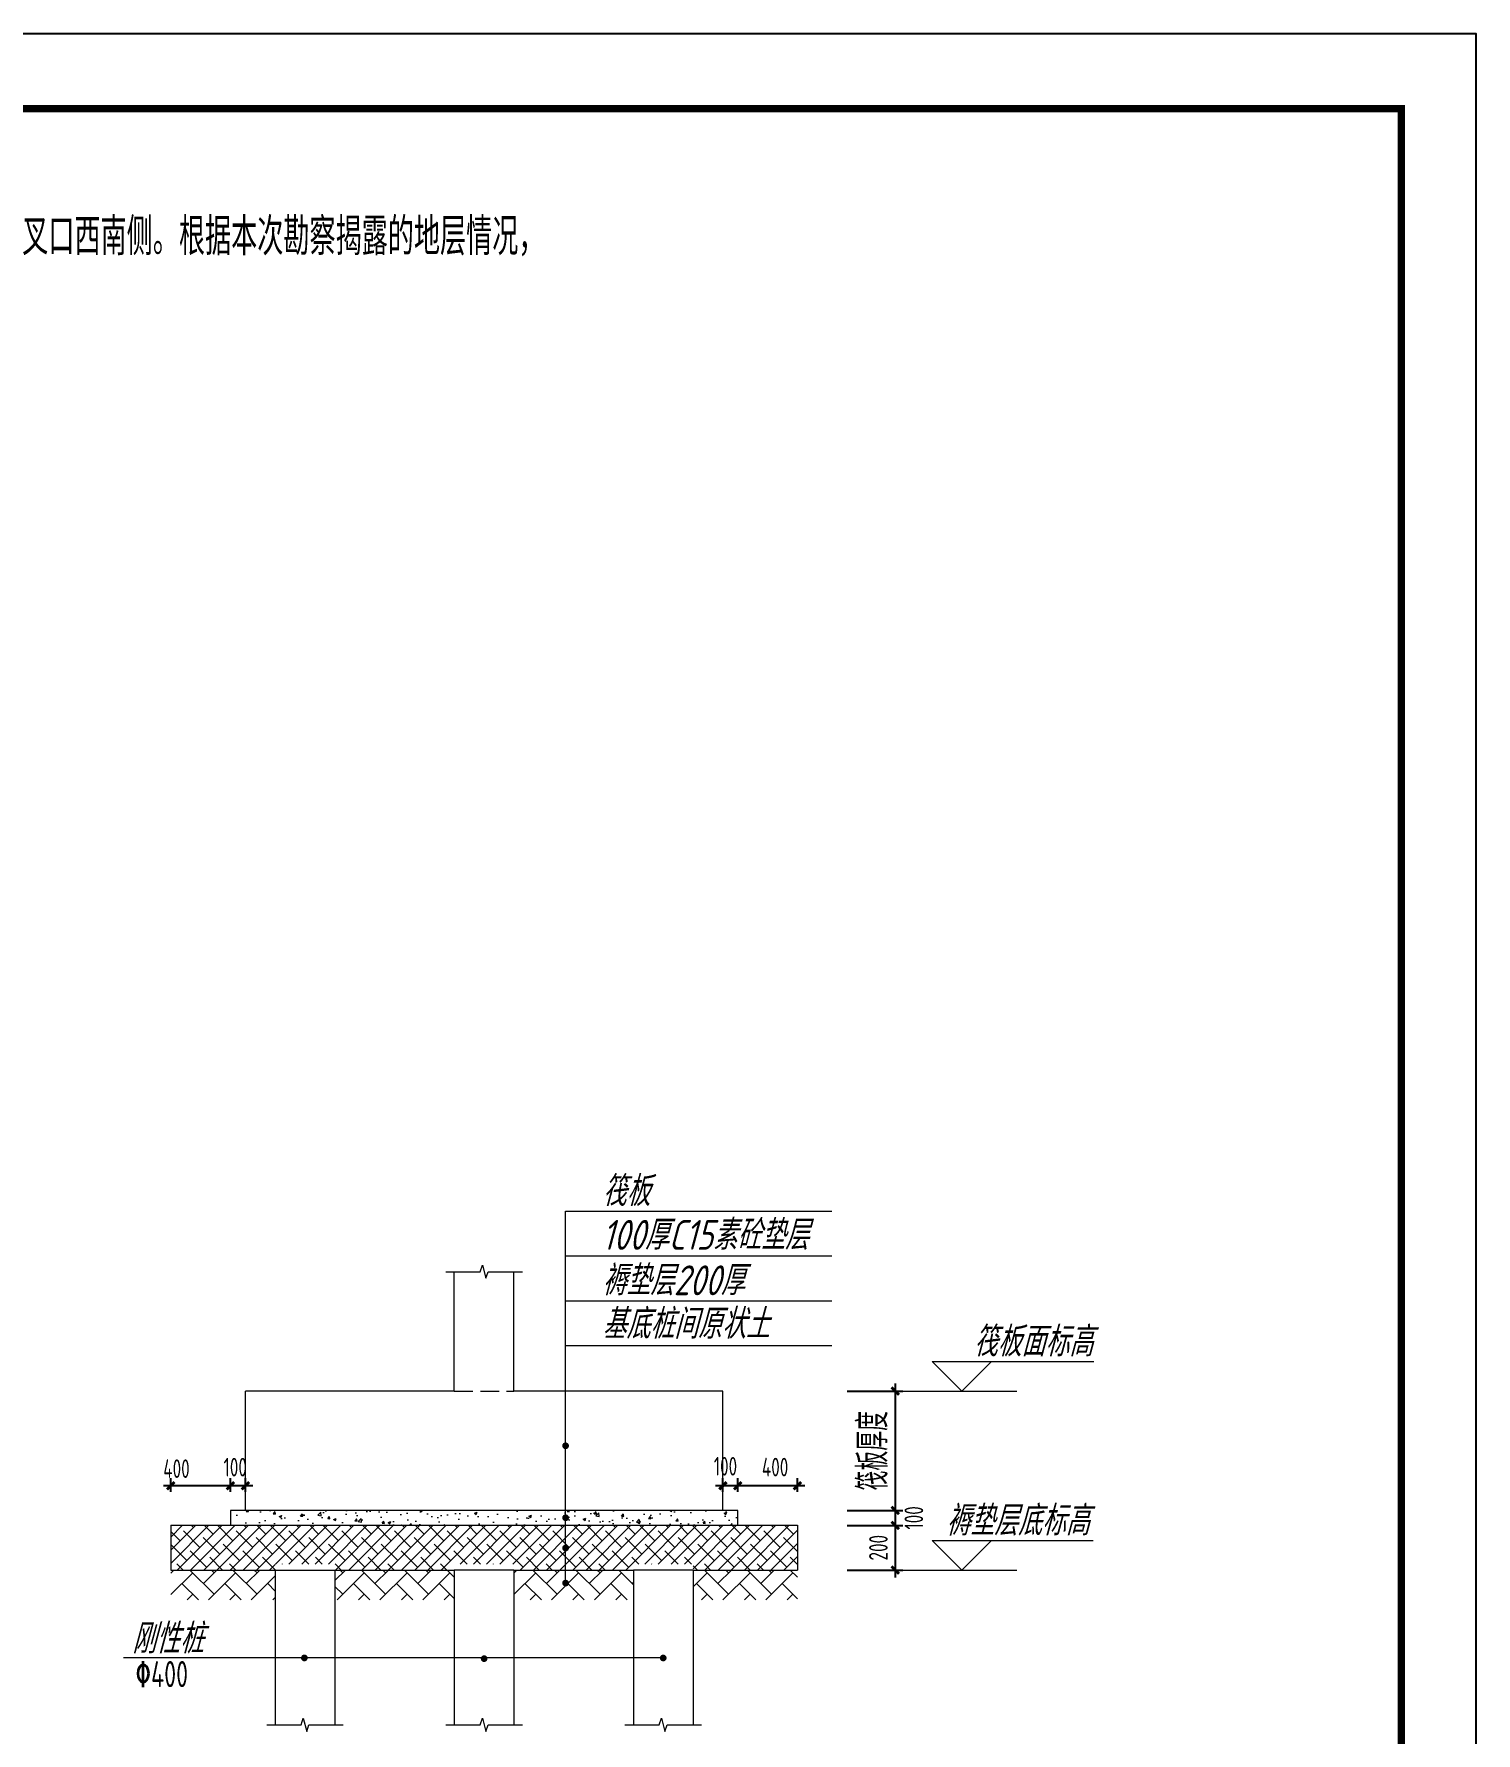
# Model space of a CAD drawing. Extents: x 5874492 to 7194610, y -939842 to -279257.
# Drawn here: x 6133287 to 6152616, y -626970 to -604191 of the extents above; entities that cross this region are included whole.
import ezdxf
from ezdxf.enums import TextEntityAlignment as Align

# ---------------------------------------------------------------- set-up
doc = ezdxf.new("R2010")
doc.units = 0
doc.header["$LTSCALE"] = 1000
doc.linetypes.add('DASH', pattern=[0.35, 0.25, -0.1])
for name, color, linetype, lineweight in [('S-基础-BASE-CON', 2, 'Continuous', 20), ('S-基础-DIM', 3, 'Continuous', 20), ('S-基础-HATCH', 251, 'Continuous', 20), ('S-板-BEAM-CON', 2, 'Continuous', 20), ('S-通用-TEXT', 7, 'Continuous', 20), ('S-通用-THIN', 7, 'Continuous', 20)]:
    doc.layers.add(name, color=color, linetype=linetype, lineweight=lineweight)
doc.layers.add('Y-云图图框', color=7, linetype='Continuous')
doc.styles.add('_YT_Name', font='', dxfattribs={"width": 0.8})
doc.styles.add('_YT_Sign_Text', font='ros.shx', dxfattribs={"width": 0.8, "bigfont": 'hztxt.shx'})
doc.styles.get("Standard").update_dxf_attribs({"font": 'gbenor.shx', "bigfont": 'gbcbig.shx'})
doc.styles.add('TSSD', font='Tssdeng.shx', dxfattribs={"width": 0.7, "bigfont": 'hztxt.shx'})
doc.styles.add('TSSD_Dimension', font='tssdeng.shx', dxfattribs={"width": 0.7, "bigfont": 'tssdchn.shx'})
doc.styles.add('TSSD_NORM', font='tssdeng.shx', dxfattribs={"width": 0.7, "bigfont": 'tssdchn.shx'})
doc.styles.add('TSSD_Rein', font='tssdeng.shx', dxfattribs={"width": 0.7, "bigfont": 'hztxt.shx'})
doc.styles.get('_YT_Name').set_extended_font_data('SimHei')
doc.dimstyles.new('TSSD_50_100', dxfattribs={"dimtxt": 250, "dimasz": 100, "dimexe": 100, "dimexo": 250, "dimgap": 100, "dimtad": 1, "dimdec": 0, "dimlfac": 0.5, "dimzin": 0, "dimdsep": 46, "dimtxsty": 'TSSD_Dimension', "dimblk": 'ARCHTICK', "dimcen": 0, "dimdle": 100, "dimclrt": 7, "dimadec": 0, "dimazin": 0, "dimtfac": 1, "dimtdec": 0, "dimtix": 1, "dimtmove": 2, "dimatfit": 3, "dimfxl": 0, "dimtolj": 1, "dimtzin": 0, "dimarcsym": 0})
pattern_1 = [(45, (5887846.46, -568641.85), (3e-14, 287.3682), [609.6, -203.2]), (135, (5887990.14, -568498.16), (3e-14, 287.3682), [609.6, -203.2])]

# ---------------------------------------------------------------- blocks, each defined once
blk = doc.blocks.new('_ArchTick')
at = {"color": 0, "linetype": 'ByBlock', "const_width": 0.4}
blk.add_lwpolyline([(-0.5, -0.5), (0.5, 0.5)], dxfattribs=at)
blk = doc.blocks.new('*D489')
at = {"layer": 'Defpoints', "color": 0, "transparency": 16777216}
for p in [(6135121, -623655), (6135121, -623986), (6135921, -623986)]:
    blk.add_point(p, dxfattribs=at)
at = {"layer": 'S-基础-DIM', "color": 0, "lineweight": -2, "transparency": 16777216}
for p, q in [((6136021, -623655), (6135021, -623655)), ((6135121, -623736), (6135121, -623555)), ((6135921, -623736), (6135921, -623555))]:
    blk.add_line(p, q, dxfattribs=at)
at = {"layer": 'S-基础-DIM', "color": 0, "lineweight": -2, "transparency": 16777216, "xscale": 100, "yscale": 100, "zscale": 100, "rotation": 180}
blk.add_blockref('_ArchTick', (6135121, -623655), dxfattribs=at)
at = {"layer": 'S-基础-DIM', "color": 0, "lineweight": -2, "transparency": 16777216, "xscale": 100, "yscale": 100, "zscale": 100}
blk.add_blockref('_ArchTick', (6135921, -623655), dxfattribs=at)
at = {"layer": 'S-基础-DIM', "color": 7, "transparency": 16777216, "insert": (6135197, -623426), "char_height": 250, "attachment_point": 5, "style": 'TSSD_Dimension'}
blk.add_mtext('\\A1;400', dxfattribs=at)
blk = doc.blocks.new('*D490')
at = {"layer": 'Defpoints', "color": 0, "transparency": 16777216}
for p in [(6143935, -624186), (6143935, -624786), (6144831, -624786)]:
    blk.add_point(p, dxfattribs=at)
at = {"layer": 'S-基础-DIM', "color": 0, "lineweight": -2, "transparency": 16777216}
for p, q in [((6144831, -624086), (6144831, -624886)), ((6144185, -624186), (6144931, -624186)), ((6144185, -624786), (6144931, -624786))]:
    blk.add_line(p, q, dxfattribs=at)
at = {"layer": 'S-基础-DIM', "color": 0, "lineweight": -2, "transparency": 16777216, "xscale": 100, "yscale": 100, "zscale": 100}
for p, rotation in [((6144831, -624186), 90), ((6144831, -624786), 270)]:
    blk.add_blockref('_ArchTick', p, dxfattribs=dict(at, rotation=rotation))
at = {"layer": 'S-基础-DIM', "color": 7, "transparency": 16777216, "insert": (6144606, -624486), "char_height": 250, "attachment_point": 5, "rotation": 90, "style": 'TSSD_Dimension'}
blk.add_mtext('\\A1;200 ', dxfattribs=at)
blk = doc.blocks.new('*D491')
at = {"layer": 'Defpoints', "color": 0, "transparency": 16777216}
for p in [(6143935, -623986), (6143935, -624186), (6144831, -624186)]:
    blk.add_point(p, dxfattribs=at)
at = {"layer": 'S-基础-DIM', "color": 0, "lineweight": -2, "transparency": 16777216}
for p, q in [((6144831, -623886), (6144831, -624286)), ((6144185, -623986), (6144931, -623986)), ((6144185, -624186), (6144931, -624186))]:
    blk.add_line(p, q, dxfattribs=at)
at = {"layer": 'S-基础-DIM', "color": 0, "lineweight": -2, "transparency": 16777216, "xscale": 100, "yscale": 100, "zscale": 100}
for p, rotation in [((6144831, -623986), 90), ((6144831, -624186), 270)]:
    blk.add_blockref('_ArchTick', p, dxfattribs=dict(at, rotation=rotation))
at = {"layer": 'S-基础-DIM', "color": 7, "transparency": 16777216, "insert": (6145081, -624086), "char_height": 250, "attachment_point": 5, "rotation": 90, "style": 'TSSD_Dimension'}
blk.add_mtext('\\A1;100', dxfattribs=at)
blk = doc.blocks.new('*D492')
at = {"layer": 'Defpoints', "color": 0, "transparency": 16777216}
for p in [(6143935, -622386), (6143935, -623986), (6144831, -623986)]:
    blk.add_point(p, dxfattribs=at)
at = {"layer": 'S-基础-DIM', "color": 0, "lineweight": -2, "transparency": 16777216}
for p, q in [((6144831, -622286), (6144831, -624086)), ((6144185, -622386), (6144931, -622386)), ((6144185, -623986), (6144931, -623986))]:
    blk.add_line(p, q, dxfattribs=at)
at = {"layer": 'S-基础-DIM', "color": 0, "lineweight": -2, "transparency": 16777216, "xscale": 100, "yscale": 100, "zscale": 100}
for p, rotation in [((6144831, -622386), 90), ((6144831, -623986), 270)]:
    blk.add_blockref('_ArchTick', p, dxfattribs=dict(at, rotation=rotation))
at = {"layer": 'S-基础-DIM', "color": 7, "transparency": 16777216, "insert": (6144531, -623186), "char_height": 400, "attachment_point": 5, "rotation": 90, "style": 'TSSD_Dimension'}
blk.add_mtext('\\A1;筏板厚度', dxfattribs=at)
blk = doc.blocks.new('*D493')
at = {"layer": 'Defpoints', "color": 0, "transparency": 16777216}
for p in [(6142721, -623655), (6142721, -623987), (6143521, -623987)]:
    blk.add_point(p, dxfattribs=at)
at = {"layer": 'S-基础-DIM', "color": 0, "lineweight": -2, "transparency": 16777216}
for p, q in [((6143621, -623655), (6142621, -623655)), ((6142721, -623737), (6142721, -623555)), ((6143521, -623737), (6143521, -623555))]:
    blk.add_line(p, q, dxfattribs=at)
at = {"layer": 'S-基础-DIM', "color": 0, "lineweight": -2, "transparency": 16777216, "xscale": 100, "yscale": 100, "zscale": 100, "rotation": 180}
blk.add_blockref('_ArchTick', (6142721, -623655), dxfattribs=at)
at = {"layer": 'S-基础-DIM', "color": 0, "lineweight": -2, "transparency": 16777216, "xscale": 100, "yscale": 100, "zscale": 100}
blk.add_blockref('_ArchTick', (6143521, -623655), dxfattribs=at)
at = {"layer": 'S-基础-DIM', "color": 7, "transparency": 16777216, "insert": (6143221, -623405), "char_height": 250, "attachment_point": 5, "style": 'TSSD_Dimension'}
blk.add_mtext('\\A1;400', dxfattribs=at)
blk = doc.blocks.new('*D494')
at = {"layer": 'Defpoints', "color": 0, "transparency": 16777216}
for p in [(6135921, -623655), (6135921, -623986), (6136121, -623986)]:
    blk.add_point(p, dxfattribs=at)
at = {"layer": 'S-基础-DIM', "color": 0, "lineweight": -2, "transparency": 16777216}
for p, q in [((6136221, -623655), (6135821, -623655)), ((6135921, -623736), (6135921, -623555)), ((6136121, -623736), (6136121, -623555))]:
    blk.add_line(p, q, dxfattribs=at)
at = {"layer": 'S-基础-DIM', "color": 0, "lineweight": -2, "transparency": 16777216, "xscale": 100, "yscale": 100, "zscale": 100, "rotation": 180}
blk.add_blockref('_ArchTick', (6135921, -623655), dxfattribs=at)
at = {"layer": 'S-基础-DIM', "color": 0, "lineweight": -2, "transparency": 16777216, "xscale": 100, "yscale": 100, "zscale": 100}
blk.add_blockref('_ArchTick', (6136121, -623655), dxfattribs=at)
at = {"layer": 'S-基础-DIM', "color": 7, "transparency": 16777216, "insert": (6135985, -623406), "char_height": 250, "attachment_point": 5, "style": 'TSSD_Dimension'}
blk.add_mtext('\\A1;100', dxfattribs=at)
blk = doc.blocks.new('*D495')
at = {"layer": 'Defpoints', "color": 0, "transparency": 16777216}
for p in [(6142521, -623655), (6142521, -623987), (6142721, -623987)]:
    blk.add_point(p, dxfattribs=at)
at = {"layer": 'S-基础-DIM', "color": 0, "lineweight": -2, "transparency": 16777216}
for p, q in [((6142821, -623655), (6142421, -623655)), ((6142521, -623737), (6142521, -623555)), ((6142721, -623737), (6142721, -623555))]:
    blk.add_line(p, q, dxfattribs=at)
at = {"layer": 'S-基础-DIM', "color": 0, "lineweight": -2, "transparency": 16777216, "xscale": 100, "yscale": 100, "zscale": 100, "rotation": 180}
blk.add_blockref('_ArchTick', (6142521, -623655), dxfattribs=at)
at = {"layer": 'S-基础-DIM', "color": 0, "lineweight": -2, "transparency": 16777216, "xscale": 100, "yscale": 100, "zscale": 100}
blk.add_blockref('_ArchTick', (6142721, -623655), dxfattribs=at)
at = {"layer": 'S-基础-DIM', "color": 7, "transparency": 16777216, "insert": (6142556, -623394), "char_height": 250, "attachment_point": 5, "style": 'TSSD_Dimension'}
blk.add_mtext('\\A1;100', dxfattribs=at)
blk = doc.blocks.new('ECMCTK_A2_横_单行图名--0')
at = {"color": 4}
blk.add_lwpolyline([(0, 0), (594, 0), (594, 420), (0, 420)], close=True, dxfattribs=at)
at = {"const_width": 1}
blk.add_lwpolyline([(25, 10), (584, 10), (584, 410), (25, 410)], close=True, dxfattribs=at)
at = {"color": 80, "flags": 3}
for tag, height, p in [('YTHQINS', 3, (34.31, 411.5)), ('ECMCKEY', 3, (292.07, 114.23)), ('YTTQINS', 5.62, (601.03, 12.81)), ('YTBARCODE_T1', 3, (556.89, 4.04)), ('YTFRAME', 3, (478.05, 2.6))]:
    blk.add_attdef(tag, text='', height=height, dxfattribs=at).set_placement(p, align=Align.MIDDLE_CENTER)
for tag, height, style, width, p in [('证书编号', 4, '_YT_Sign_Text', 0.8, (461.87, 43.81)), ('审查批准号', 4, '_YT_Sign_Text', 0.8, (514.06, 43.81)), ('工程号', 4, '_YT_Sign_Text', 0.5, (557.08, 44.12)), ('设计单位', 6, '_YT_Name', 0.8, (376.75, 38.6)), ('建设单位', 4, '_YT_Sign_Text', 0.8, (487.96, 36.11)), ('阶段', 4, '_YT_Sign_Text', 0.8, (557.08, 35.81)), ('项目号', 4, '_YT_Sign_Text', 0.5, (575.08, 33.72)), ('项目名称', 4, '_YT_Sign_Text', 0.8, (487.96, 28.11)), ('专业', 4, '_YT_Sign_Text', 0.8, (557.08, 27.31)), ('图纸编号', 4, '_YT_Sign_Text', 0.5, (556.93, 19.36)), ('图纸名称', 4.5, '_YT_Name', 0.8, (488.39, 15.06)), ('出图比例', 4.2, '_YT_Sign_Text', 0.8, (434.82, 11.78)), ('日期', 4, '_YT_Sign_Text', 0.5, (556.88, 12.13)), ('版本号', 4, '_YT_Sign_Text', 0.8, (575.08, 13))]:
    blk.add_attdef(tag, text='', height=height, dxfattribs=dict(style=style, width=width)).set_placement(p, align=Align.CENTER)
at = {"style": '_YT_Sign_Text', "width": 0.8, "flags": 3}
for tag, p, height in [('[审定人]', (343.95, 27.81), 4.1), ('{审定人}', (358.87, 26.45), 6.24), ('[校对人]', (395.23, 27.82), 4.1), ('{校对人}', (411.35, 26.53), 6.24), ('{审核人}', (359.98, 18.44), 6.24), ('{设计人}', (411.48, 18.54), 6.24), ('[审核人]', (344.01, 19.76), 4.1), ('[设计人]', (395.47, 20.21), 4.1), ('[项目负责人]', (343.78, 12.01), 4.1), ('{项目负责人}', (361.28, 10.72), 6.24), ('[专业负责人]', (395.74, 11.77), 4.1), ('{专业负责人}', (411.58, 10.36), 6.24)]:
    blk.add_attdef(tag, p, '', height=height, dxfattribs=at)
at = {"color": 80, "flags": 3}
for tag, p in [('YTQRCODE', (304.04, 11.91)), ('YTBZSIT', (25, 10)), ('EXT_TK_LEFT', (25, 10))]:
    blk.add_attdef(tag, p, '', height=3, dxfattribs=at)

msp = doc.modelspace()

# ---------------------------------------------------------------- hatches: boundary and pattern name
at = {"layer": 'S-基础-HATCH'}
h = msp.add_hatch(dxfattribs=at)
h.set_pattern_fill('AR-CONC', color=8, scale=2, style=0)
h.set_pattern_definition([(50, (5887846.46, -568441.85), (364.36934, -31.87817), [38.1, -419.1]), (355, (5887846.46, -568441.85), (-70.48565, 382.1133), [30.48, -335.28]), (100.451, (5887876.82, -568444.5), (293.885, 350.23338), [32.38, -356.18]), (46.1842, (5887846.46, -568340.25), (542.1581, -84.08466), [57.15, -628.65]), (96.6356, (5887891.64, -568347.26), (474.8085, 494.8511), [48.57, -534.27]), (351.184, (5887846.46, -568340.25), (474.8092, 494.8502), [45.72, -502.92]), (21, (5887897.26, -568365.65), (303.22976, -204.53104), [38.1, -419.1]), (326, (5887897.26, -568365.65), (123.60406, 368.37593), [30.48, -335.28]), (71.4514, (5887922.52, -568382.7), (426.833, 163.8457), [32.38, -356.18]), (37.5, (5887846.46, -568441.85), (6.177207, 169.11008), [0, -331.216, 0, -340.36, 0, -336.55]), (7.5, (5887846.46, -568441.85), (133.63933, 200.36115), [0, -194.056, 0, -323.596, 0, -128.27]), (327.5, (5887733.17, -568441.85), (271.18119, -11.45749), [0, -127, 0, -396.24, 0, -525.78]), (317.5, (5887682.37, -568441.85), (296.25836, 50.85298), [0, -165.1, 0, -263.144, 0, -373.38])])
h.paths.add_polyline_path([(6142721.1, -624185.7), (6142721.1, -623985.7), (6140543.2, -623985.7), (6140543.2, -624065.5, -0.4017398), (6140572.5, -624096.1, -0.4017398), (6140543.2, -624126.7), (6140543.2, -624185.7)])
h.paths.add_polyline_path([(6140543.2, -624185.7), (6140543.2, -624126.7, -0.4267984), (6140511.2, -624096.1, -0.4267984), (6140543.2, -624065.5), (6140543.2, -623985.7), (6135921.1, -623985.7), (6135921.1, -624185.7)])
h = msp.add_hatch(dxfattribs=at)
h.set_pattern_fill('ANSI38', color=8, scale=1000, style=0)
h.set_pattern_definition([(45, (5960768, -647551.49), (-88.38835, 88.38835), []), (135, (5960768, -647551.49), (-265.16504, 88.38835), [312.5, -187.5])])
h.paths.add_polyline_path([(6135121.1, -624185.7), (6135121.1, -624785.7), (6136521.1, -624785.7), (6136521.1, -624705.7), (6136921.1, -624705.7), (6136921.1, -624185.7)])
h.paths.add_polyline_path([(6136921.1, -624185.7), (6136921.1, -624705.7), (6137321.1, -624705.7), (6137321.1, -624785.7), (6138921.1, -624785.7), (6138921.1, -624705.7), (6139721.1, -624705.7), (6139721.1, -624785.7), (6140543.2, -624785.7), (6140543.2, -624542, -0.4267984), (6140511.2, -624511.4, -0.4267984), (6140543.2, -624480.8), (6140543.2, -624185.7)])
h.paths.add_polyline_path([(6140543.2, -624185.7), (6140543.2, -624480.8, -0.4017398), (6140572.5, -624511.4, -0.4017398), (6140543.2, -624542), (6140543.2, -624785.7), (6141321.1, -624785.7), (6141321.1, -624705.7), (6141721.1, -624705.7), (6141721.1, -624185.7)])
h.paths.add_polyline_path([(6141721.1, -624185.7), (6141721.1, -624705.7), (6142121.1, -624705.7), (6142121.1, -624785.7), (6143521.1, -624785.7), (6143521.1, -624185.7)])
h = msp.add_hatch(dxfattribs=at)
h.set_pattern_fill('AR-HBONE', color=8, scale=2, style=0)
h.set_pattern_definition(pattern_1)
h.paths.add_polyline_path([(6135121.1, -624785.7), (6135121.1, -625185.7), (6136521.1, -625185.7), (6136521.1, -624785.7)])
h = msp.add_hatch(dxfattribs=at)
h.set_pattern_fill('AR-HBONE', color=8, scale=2, style=0)
h.set_pattern_definition(pattern_1)
h.paths.add_polyline_path([(6137321.1, -624785.7), (6137321.1, -625185.7), (6138921.1, -625185.7), (6138921.1, -624785.7)])
h.paths.add_polyline_path([(6141321.1, -625185.7), (6141321.1, -624785.7), (6140543.2, -624785.7), (6140543.2, -624981.7, -0.4017398), (6140572.5, -625012.3, -1), (6140511.2, -625012.3, -0.4267984), (6140543.2, -624981.7), (6140543.2, -624785.7), (6139721.1, -624785.7), (6139721.1, -625185.7)])
h.paths.add_polyline_path([(6143521.1, -625185.7), (6143521.1, -624785.7), (6142121.1, -624785.7), (6142121.1, -625185.7)])

# ---------------------------------------------------------------- linework, layer by layer
at = {"layer": 'S-基础-BASE-CON'}
for p, q in [((6135921.1, -623985.7), (6135921.1, -624185.7)), ((6142721.1, -623985.7), (6135921.1, -623985.7)), ((6142721.1, -624185.7), (6142721.1, -623985.7)), ((6135121.1, -624185.7), (6135121.1, -624785.7)), ((6135121.1, -624185.7), (6143521.1, -624185.7)), ((6143521.1, -624185.7), (6143521.1, -624785.7)), ((6135121.1, -624785.7), (6136521.1, -624785.7)), ((6136521.1, -624785.7), (6137321.1, -624785.7)), ((6136521.1, -624785.7), (6136521.1, -626860.3)), ((6137321.1, -624785.7), (6137321.1, -626860.3)), ((6139721.1, -624785.7), (6138921.1, -624785.7)), ((6138921.1, -624785.7), (6138921.1, -626860.3)), ((6139721.1, -624785.7), (6139721.1, -626860.3)), ((6142121.1, -624785.7), (6141321.1, -624785.7)), ((6141321.1, -624785.7), (6141321.1, -626860.3)), ((6142121.1, -624785.7), (6142121.1, -626860.3))]:
    msp.add_line(p, q, dxfattribs=at)
at = {"layer": 'S-板-BEAM-CON'}
for p, q in [((6138921.1, -622385.7), (6138921.1, -620785.7)), ((6139721.1, -622385.7), (6139721.1, -620785.7)), ((6138921.1, -622385.7), (6136121.1, -622385.7)), ((6136121.1, -623985.7), (6136121.1, -622385.7)), ((6142521.1, -622385.7), (6139721.1, -622385.7)), ((6142521.1, -623985.7), (6142521.1, -622385.7)), ((6137321.1, -624785.7), (6138921.1, -624785.7)), ((6139721.1, -624785.7), (6141321.1, -624785.7)), ((6142121.1, -624785.7), (6143521.1, -624785.7))]:
    msp.add_line(p, q, dxfattribs=at)
at = {"layer": 'S-板-BEAM-CON', "linetype": 'DASH'}
msp.add_line((6138921.1, -622385.7), (6139721.1, -622385.7), dxfattribs=at)
at = {"layer": 'S-板-BEAM-CON'}
msp.add_lwpolyline([(6138809.1, -620785.7), (6139269.1, -620785.7), (6139297.1, -620697.7), (6139345.1, -620873.7), (6139373.1, -620785.7), (6139833.1, -620785.7)], dxfattribs=at)
at = {"layer": 'S-通用-TEXT', "color": 3}
for p, q in [((6140412.5, -619975), (6143980.3, -619975)), ((6140412.5, -624960.4), (6140412.5, -619975)), ((6140412.5, -620575), (6143980.3, -620575)), ((6140412.5, -621175), (6143980.3, -621175)), ((6140412.5, -621775), (6143980.3, -621775)), ((6145327.6, -621989.7), (6145723.6, -622385.7)), ((6145327.6, -621989.7), (6146119.6, -621989.7)), ((6146119.6, -621989.7), (6145723.6, -622385.7)), ((6146119.6, -621989.7), (6147492.6, -621989.7)), ((6144931.4, -622385.7), (6146461.9, -622385.7)), ((6145327.6, -624389.7), (6145723.6, -624785.7)), ((6145327.6, -624389.7), (6146119.6, -624389.7)), ((6146119.6, -624389.7), (6145723.6, -624785.7)), ((6146119.6, -624389.7), (6147483.5, -624389.7)), ((6144931.4, -624785.7), (6146461.9, -624785.7)), ((6141721.1, -625964.1), (6134486.5, -625964.1, -6.3))]:
    msp.add_line(p, q, dxfattribs=at)
at = {"layer": 'S-通用-TEXT', "color": 3, "const_width": 45}
for points in [[(6140390, -623119.6, 1), (6140435, -623119.6, 1)], [(6140390, -624084.7, 1), (6140435, -624084.7, 1)], [(6140390, -624490.7, 1), (6140435, -624490.7, 1)], [(6140390, -624960.4, 1), (6140435, -624960.4, 1)], [(6139298.6, -625973.1, 1), (6139343.6, -625973.1, 1)], [(6141698.6, -625964.1, 1), (6141743.6, -625964.1, 1)]]:
    msp.add_lwpolyline(points, format="xyb", close=True, dxfattribs=at)
at = {"layer": 'S-通用-TEXT', "color": 3, "const_width": 45, "elevation": -7.2}
msp.add_lwpolyline([(6136888.7, -625964.1, 1), (6136933.7, -625964.1, 1)], format="xyb", close=True, dxfattribs=at)
at = {"layer": 'S-通用-THIN'}
for points in [[(6136409.1, -626860.3), (6136869.1, -626860.3), (6136897.1, -626772.3), (6136945.1, -626948.3), (6136973.1, -626860.3), (6137433.1, -626860.3)], [(6138809.1, -626860.3), (6139269.1, -626860.3), (6139297.1, -626772.3), (6139345.1, -626948.3), (6139373.1, -626860.3), (6139833.1, -626860.3)], [(6141209.1, -626860.3), (6141669.1, -626860.3), (6141697.1, -626772.3), (6141745.1, -626948.3), (6141773.1, -626860.3), (6142233.1, -626860.3)]]:
    msp.add_lwpolyline(points, dxfattribs=at)

# ---------------------------------------------------------------- block references
at = {"layer": 'Y-云图图框', "xscale": 100, "yscale": 100, "zscale": 100}
msp.add_blockref('ECMCTK_A2_横_单行图名--0', (6093216.2, -646191.3), dxfattribs=at)

# ---------------------------------------------------------------- texts
at = {"layer": 'S-通用-TEXT', "style": 'TSSD_Rein', "width": 0.7}
msp.add_text(' 地质、水文条件及基础设计参数拟建的大同七里村碧桂园工程位于山西省大同市平城区开源街与永泰南路交叉口西南侧。根据本次勘察揭露的地层情况，', height=500, dxfattribs=at).set_placement((6116467.2, -607157))
at = {"layer": 'S-通用-TEXT', "color": 2, "style": 'TSSD', "oblique": 15, "width": 0.8}
for s, p in [('筏板', (6140903, -619905.8)), ('100厚C15素砼垫层', (6140903, -620491.6)), ('褥垫层200厚', (6140903, -621100.9)), ('基底桩间原状土', (6140903, -621684.8)), ('刚性桩', (6134597.2, -625904.1, -7.2))]:
    msp.add_text(s, height=400, dxfattribs=at).set_placement(p)
for s, p in [('筏板面标高', (6147477.9, -621922.3)), ('\x91褥垫层底标高\x90\x90', (6147431.4, -624322.3))]:
    msp.add_text(s, height=400, dxfattribs=at).set_placement(p, align=Align.RIGHT)
at = {"layer": 'S-通用-TEXT', "color": 0, "style": 'TSSD_NORM', "width": 0.7}
msp.add_text('\x82400', height=350, dxfattribs=at).set_placement((6134646.4, -626355.6, -7.2))

# ---------------------------------------------------------------- dimensions: what is measured, and where the dimension line sits
at = {"layer": 'S-基础-DIM'}
dim = msp.add_linear_dim(base=(6144831.4, -623985.7), p1=(6143935.2, -622385.7), p2=(6143935.2, -623985.7), angle=90, text='筏板厚度', dimstyle='TSSD_50_100', override={"dimtxt": 400}, dxfattribs=at)
dim.commit()
dim.dimension.update_dxf_attribs({"geometry": '*D492', "text_midpoint": (6144531.4, -623185.7)})
for base, p1, p2, picture, middle in [((6142521.1, -623654.8), (6142721.1, -623986.8), (6142521.1, -623986.8), '*D495', (6142556.4, -623393.5)), ((6135121.1, -623654.8), (6135921.1, -623985.7), (6135121.1, -623985.7), '*D489', (6135197.1, -623426.3)), ((6135921.1, -623654.8), (6136121.1, -623985.7), (6135921.1, -623985.7), '*D494', (6135984.6, -623406.4)), ((6142721.1, -623654.8), (6143521.1, -623986.8), (6142721.1, -623986.8), '*D493', (6143221.1, -623404.8))]:
    dim = msp.add_linear_dim(base=base, p1=p1, p2=p2, dimstyle='TSSD_50_100', dxfattribs=at)
    dim.commit()
    dim.dimension.update_dxf_attribs({"geometry": picture, "text_midpoint": middle, "dimtype": 128})
dim = msp.add_linear_dim(base=(6144831.4, -624185.7), p1=(6143935.2, -623985.7), p2=(6143935.2, -624185.7), angle=90, dimstyle='TSSD_50_100', dxfattribs=at)
dim.commit()
dim.dimension.update_dxf_attribs({"geometry": '*D491', "text_midpoint": (6145081.4, -624085.7), "dimtype": 128})
dim = msp.add_linear_dim(base=(6144831.4, -624785.7), p1=(6143935.2, -624185.7), p2=(6143935.2, -624785.7), angle=90, text='200 ', dimstyle='TSSD_50_100', dxfattribs=at)
dim.commit()
dim.dimension.update_dxf_attribs({"geometry": '*D490', "text_midpoint": (6144606.4, -624485.7)})

doc.saveas('drawing.dxf')
